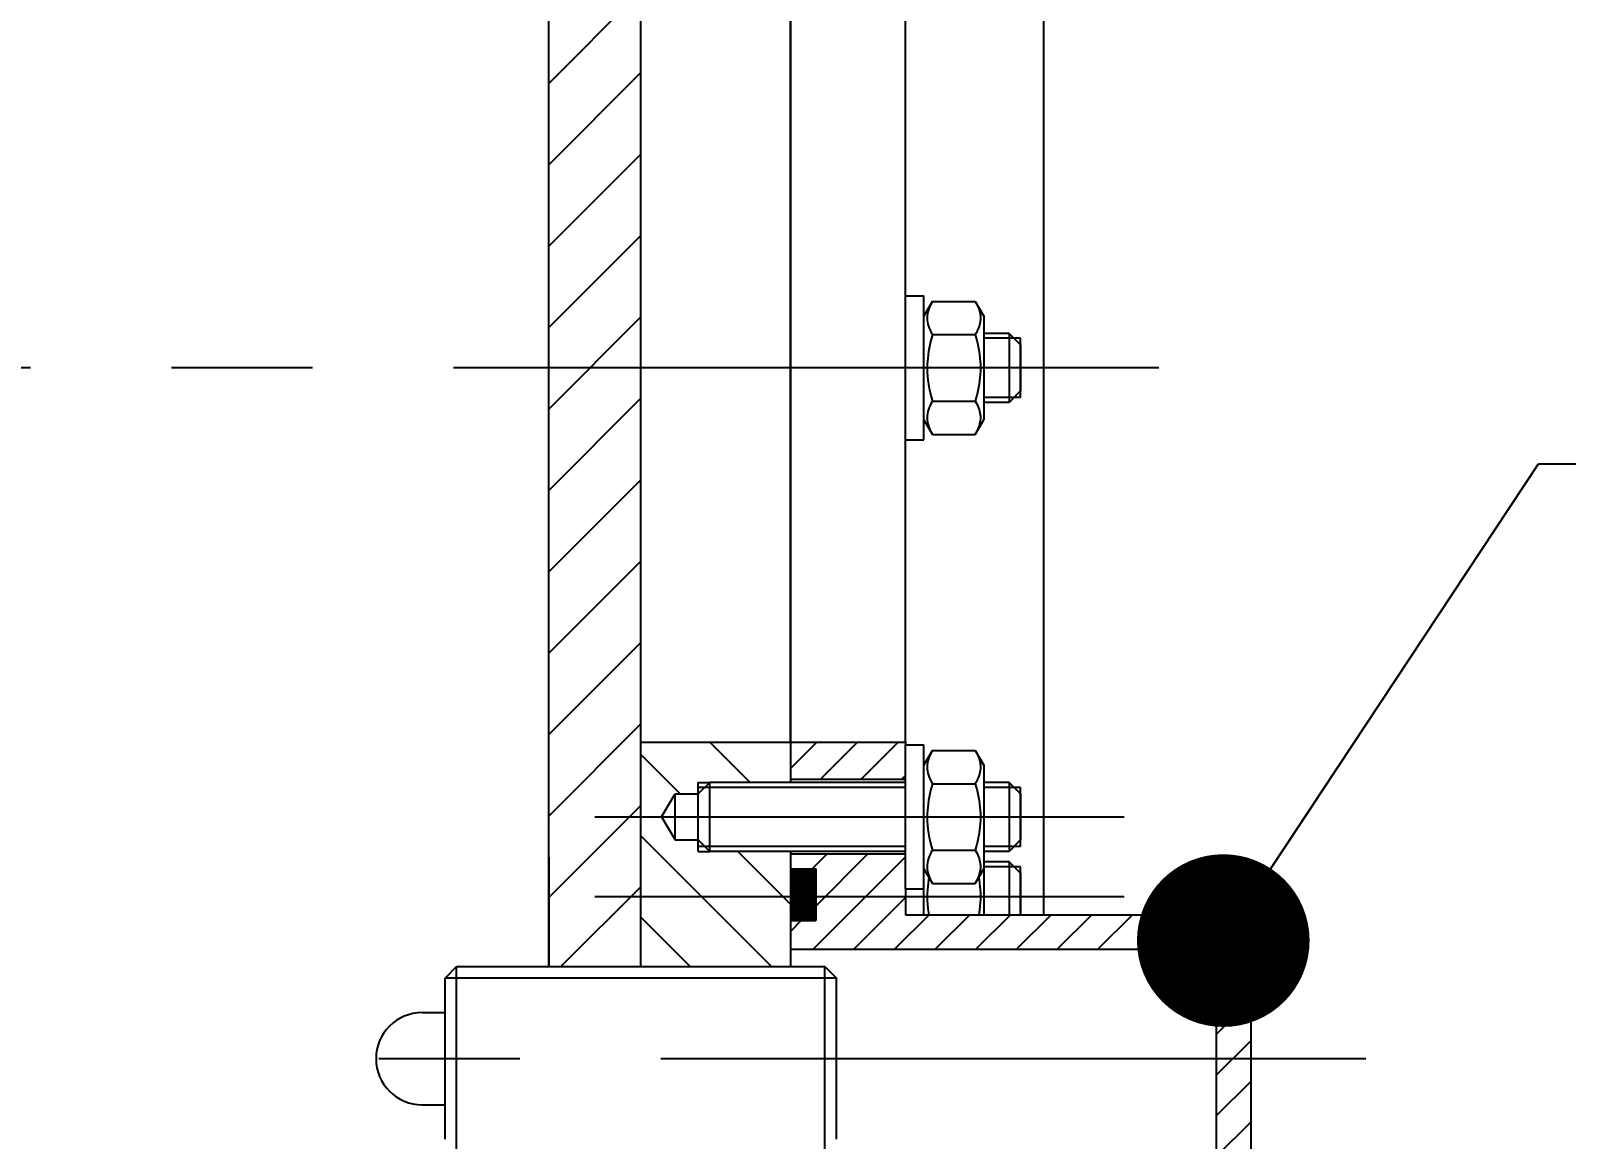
# Model space of a CAD drawing. Header units: millimetres. Extents: x 0 to 594, y 0 to 420.
# Drawn here: x 495.3 to 521.99, y 250.51 to 269.76 of the extents above; entities that cross this region are included whole.
import ezdxf

# ---------------------------------------------------------------- set-up
doc = ezdxf.new("R2010")
doc.units = ezdxf.units.MM
doc.header["$LTSCALE"] = 32.67
doc.linetypes.add('CENTER', pattern=[0.6, 0.375, -0.075, 0.075, -0.075])
doc.layers.get('0').update_dxf_attribs({"linetype": 'CONTINUOUS'})
for name, color, linetype in [('ALL_AXIS', 7, 'CONTINUOUS'), ('ALL_CHAMFER', 7, 'CONTINUOUS'), ('ALL_DIMENSIONS', 7, 'CONTINUOUS'), ('ALL_ROUND', 7, 'CONTINUOUS')]:
    doc.layers.add(name, color=color, linetype=linetype)
doc.styles.get("Standard").update_dxf_attribs({"font": 'txt', "width": 0.7})
doc.dimstyles.new('DIMSTYLE_3', dxfattribs={"dimtxt": 3.5, "dimasz": 3, "dimexe": 0.18, "dimexo": 0.0625, "dimgap": 0.09, "dimtad": 1, "dimdec": 5, "dimlfac": 5, "dimdsep": 46, "dimtxsty": 'STANDARD', "dimblk": '_FILLED', "dimblk1": '_FILLED', "dimblk2": '_FILLED', "dimcen": 0.09, "dimadec": 0, "dimazin": 0, "dimtp": 0.5, "dimtm": 0.5, "dimtfac": 1, "dimtdec": 5, "dimtofl": 0, "dimtmove": 0, "dimatfit": 3, "dimldrblk": '_FILLED', "dimfxl": 1, "dimtolj": 1, "dimarcsym": 0})
doc.dimstyles.get("Standard").update_dxf_attribs({"dimtxt": 3.5, "dimasz": 3, "dimexe": 0.18, "dimexo": 0.0625, "dimgap": 0.09, "dimtad": 1, "dimdec": 5, "dimdsep": 46, "dimtxsty": 'STANDARD', "dimblk": '_FILLED', "dimblk1": '_FILLED', "dimblk2": '_FILLED', "dimcen": 0.09, "dimadec": 0, "dimazin": 0, "dimtol": 1, "dimtp": 1e-05, "dimtm": 1e-05, "dimtfac": 1, "dimtdec": 5, "dimtofl": 0, "dimtmove": 0, "dimatfit": 3, "dimldrblk": '_FILLED', "dimfxl": 1, "dimtolj": 1, "dimarcsym": 0})

# ---------------------------------------------------------------- blocks, each defined once
blk = doc.blocks.new('_FILLED')
at = {"color": 0, "linetype": 'ByBlock'}
blk.add_solid([(0, 0), (-1, 0.1667), (-1, -0.1667)], dxfattribs=at)
blk = doc.blocks.new('*D4')
at = {"layer": 'ALL_DIMENSIONS', "color": 2, "linetype": 'Continuous'}
for p, q in [((512.903, 294.905), (543.503, 294.905)), ((541.503, 294.905), (541.503, 262.105)), ((541.503, 229.305), (541.503, 262.105)), ((496.403, 229.305), (543.503, 229.305))]:
    blk.add_line(p, q, dxfattribs=at)
at = {"layer": 'ALL_DIMENSIONS', "color": 2, "linetype": 'Continuous', "xscale": 3, "yscale": 3, "zscale": 3}
for p, rotation in [((541.503, 294.905), 90), ((541.503, 229.305), 270)]:
    blk.add_blockref('_FILLED', p, dxfattribs=dict(at, rotation=rotation))
blk = doc.blocks.new('BOM BALLOON 33_BL6', base_point=(527.265, 265.782))
at = {"color": 2, "linetype": 'Continuous'}
blk.add_line((521.503, 262.238), (533.027, 262.238), dxfattribs=at)
at = {"color": 2, "linetype": 'Continuous', "const_width": 0.25}
blk.add_lwpolyline([(528.578, 269.327), (527.003, 269.327), (526.209, 266.827), (526.84, 267.327), (527.365, 267.327), (527.784, 266.827), (527.94, 266.327), (527.99, 265.327), (527.515, 264.327), (527.146, 263.827), (526.515, 263.327), (525.99, 263.327), (525.571, 263.827), (525.415, 264.327)], dxfattribs=at)

msp = doc.modelspace()

# ---------------------------------------------------------------- linework, layer by layer
at = {"color": 7, "linetype": 'Continuous'}
for p, q in [((504.3034536, 253.5052632), (504.3034536, 274.3052632)), ((505.9034536, 253.5052632), (505.9034536, 274.3052632)), ((512.9034536, 273.4052632), (512.9034536, 254.4052632)), ((508.5034536, 271.1052632), (508.5034536, 256.7052632)), ((510.970505, 265.0599637), (511.7164021, 265.0599637)), ((511.7164021, 265.0599637), (511.8634536, 264.8052632)), ((511.8634536, 264.8052562), (511.8634536, 263.0052701)), ((510.9497083, 264.5205251), (510.970505, 264.4826134)), ((510.970505, 264.4826134), (511.7164021, 264.4826134)), ((511.7350262, 264.5163719), (511.7164021, 264.4826134)), ((512.5034536, 263.3918657), (512.5034536, 264.4186606)), ((510.970505, 263.3279129), (511.7164021, 263.3279129)), ((511.7164021, 262.7505626), (511.8634536, 263.0052632)), ((510.970505, 262.7505626), (511.7164021, 262.7505626)), ((505.9034536, 257.4052632), (510.5034536, 257.4052632)), ((510.5034536, 257.4052632), (510.5034536, 257.3552613)), ((510.970505, 257.2599637), (511.7164021, 257.2599637)), ((511.7164021, 257.2599637), (511.8634536, 257.0052632)), ((511.8634536, 257.0052562), (511.8634536, 254.4052632)), ((506.9034536, 255.5052632), (506.9034536, 256.7052632)), ((506.9034536, 256.5052632), (507.1034536, 256.7052632)), ((508.5034536, 256.7052632), (507.1034536, 256.7052632)), ((510.5034536, 256.7552632), (508.5034536, 256.7552632)), ((510.9497083, 256.7205251), (510.970505, 256.6826134)), ((510.970505, 256.6826134), (511.7164021, 256.6826134)), ((511.7350262, 256.7163719), (511.7164021, 256.6826134)), ((506.2631093, 256.1052632), (506.5034536, 256.5052632)), ((506.5034536, 256.5052632), (506.9034536, 256.5052632)), ((506.5034536, 255.7052632), (506.5034536, 256.5052632)), ((512.5034536, 255.5918657), (512.5034536, 256.6186606)), ((506.2631093, 256.1052632), (506.5034536, 255.7052632)), ((506.5034536, 255.7052632), (506.9034536, 255.7052632)), ((506.9034536, 255.7052632), (507.1034536, 255.5052632)), ((508.5034536, 255.5052632), (507.1034536, 255.5052632)), ((508.5034536, 255.5052632), (508.5034536, 253.5052632)), ((510.5034536, 255.4552632), (508.5034536, 255.4552632)), ((510.970505, 255.5279129), (511.7164021, 255.5279129)), ((508.5034536, 255.2052632), (508.9434536, 255.2052632)), ((508.9434536, 255.2052632), (508.9434536, 254.3052632)), ((511.7164021, 254.9505626), (511.8634536, 255.2052632)), ((512.5034536, 254.4052405), (512.5034536, 255.2387913)), ((510.5034536, 254.8552651), (510.5034536, 254.4052632)), ((510.970505, 254.9505626), (511.7164021, 254.9505626)), ((508.5034536, 254.3052632), (508.9434536, 254.3052632)), ((510.5034536, 254.4052632), (516.5034536, 254.4052632)), ((516.5034536, 254.4052632), (516.5034536, 249.4052632)), ((508.5034536, 253.8052632), (515.9034536, 253.8052632)), ((515.9034536, 253.8052632), (515.9034536, 250.0052632)), ((504.3034536, 253.5052632), (508.5034536, 253.5052632)), ((502.5034536, 250.5052632), (502.5034536, 253.3052632)), ((509.3034536, 250.5052632), (509.3034536, 253.3052632))]:
    msp.add_line(p, q, dxfattribs=at)
at = {"color": 2, "linetype": 'Continuous'}
for p, q in [((505.9034536, 270.4477757), (504.3034536, 268.8477757)), ((505.9034536, 269.0335621), (504.3034536, 267.4335621)), ((505.9034536, 267.6193485), (504.3034536, 266.0193485)), ((505.9034536, 266.205135), (504.3034536, 264.605135)), ((505.9034536, 264.7909214), (504.3034536, 263.1909214)), ((512.5034536, 264.4186606), (511.8634536, 264.4186606)), ((505.9034536, 263.3767078), (504.3034536, 261.7767078)), ((512.5034536, 263.3918657), (511.8634536, 263.3918657)), ((505.9034536, 261.9624943), (504.3034536, 260.3624943)), ((505.9034536, 260.5482807), (504.3034536, 258.9482807)), ((505.9034536, 259.1340672), (504.3034536, 257.5340672)), ((505.9034536, 257.7198536), (504.3034536, 256.1198536)), ((507.10284, 257.4052632), (507.80284, 256.7052632)), ((508.9631044, 257.4052632), (508.5034536, 256.9456123)), ((509.6702112, 257.4052632), (509.0202112, 256.7552632)), ((510.3773179, 257.4052632), (509.7273179, 256.7552632)), ((505.9034536, 257.190436), (506.5886264, 256.5052632)), ((506.9034536, 256.7052632), (507.1034536, 256.7052632)), ((510.5034536, 256.824292), (510.4344247, 256.7552632)), ((510.5034536, 256.6186606), (506.9034536, 256.6186606)), ((512.5034536, 256.6186606), (511.8634536, 256.6186606)), ((505.9034536, 256.30564), (504.3034536, 254.70564)), ((505.9034536, 255.7762225), (508.1744129, 253.5052632)), ((510.5034536, 255.5918657), (506.9034536, 255.5918657)), ((506.9034536, 255.5052632), (507.1034536, 255.5052632)), ((507.5886264, 255.5052632), (508.5034536, 254.590436)), ((509.1344247, 255.4552632), (508.8844247, 255.2052632)), ((510.5034536, 255.4100784), (508.8986383, 253.8052632)), ((509.8415315, 255.4552632), (508.9434536, 254.5571852)), ((512.5034536, 255.5918657), (511.8634536, 255.5918657)), ((508.50771, 255.2052632), (508.5034536, 255.2010067)), ((508.5218522, 255.2052632), (508.5034536, 255.1868646)), ((508.5359943, 255.2052632), (508.5034536, 255.1727224)), ((508.5501364, 255.2052632), (508.5034536, 255.1585803)), ((508.5642786, 255.2052632), (508.5034536, 255.1444382)), ((508.5784207, 255.2052632), (508.5034536, 255.130296)), ((508.5925628, 255.2052632), (508.5034536, 255.1161539)), ((508.606705, 255.2052632), (508.5034536, 255.1020117)), ((508.6208471, 255.2052632), (508.5034536, 255.0878696)), ((508.6349892, 255.2052632), (508.5034536, 255.0737275)), ((508.6491314, 255.2052632), (508.5034536, 255.0595853)), ((508.6632735, 255.2052632), (508.5034536, 255.0454432)), ((508.6774156, 255.2052632), (508.5034536, 255.0313011)), ((508.6915578, 255.2052632), (508.5034536, 255.0171589)), ((508.7056999, 255.2052632), (508.5034536, 255.0030168)), ((508.7198421, 255.2052632), (508.5034536, 254.9888747)), ((508.7339842, 255.2052632), (508.5034536, 254.9747325)), ((508.7481263, 255.2052632), (508.5034536, 254.9605904)), ((508.7622685, 255.2052632), (508.5034536, 254.9464483)), ((508.7764106, 255.2052632), (508.5034536, 254.9323061)), ((508.7905527, 255.2052632), (508.5034536, 254.918164)), ((508.8046949, 255.2052632), (508.5034536, 254.9040219)), ((508.818837, 255.2052632), (508.5034536, 254.8898797)), ((508.8329791, 255.2052632), (508.5034536, 254.8757376)), ((508.8471213, 255.2052632), (508.5034536, 254.8615954)), ((508.8612634, 255.2052632), (508.5034536, 254.8474533)), ((508.8754055, 255.2052632), (508.5034536, 254.8333112)), ((508.8895477, 255.2052632), (508.5034536, 254.819169)), ((508.9036898, 255.2052632), (508.5034536, 254.8050269)), ((508.917832, 255.2052632), (508.5034536, 254.7908848)), ((508.9319741, 255.2052632), (508.5034536, 254.7767426)), ((508.9434536, 255.2026005), (508.5034536, 254.7626005)), ((508.5034536, 255.1997548), (508.9434536, 254.7597548)), ((508.9434536, 255.1884584), (508.5034536, 254.7484584)), ((508.5034536, 255.1856127), (508.9434536, 254.7456127)), ((508.9434536, 255.1743162), (508.5034536, 254.7343162)), ((508.5034536, 255.1714705), (508.9434536, 254.7314705)), ((508.9434536, 255.1601741), (508.5034536, 254.7201741)), ((508.5034536, 255.1573284), (508.9434536, 254.7173284)), ((508.9434536, 255.146032), (508.5034536, 254.706032)), ((508.5034536, 255.1431863), (508.9434536, 254.7031863)), ((508.9434536, 255.1318898), (508.5034536, 254.6918898)), ((508.5034536, 255.1290441), (508.9434536, 254.6890441)), ((508.9434536, 255.1177477), (508.5034536, 254.6777477)), ((508.5034536, 255.114902), (508.9434536, 254.674902)), ((508.9434536, 255.1036055), (508.5034536, 254.6636055)), ((508.5034536, 255.1007599), (508.9434536, 254.6607599)), ((508.9434536, 255.0894634), (508.5034536, 254.6494634)), ((508.5034536, 255.0866177), (508.9434536, 254.6466177)), ((508.5120874, 255.2052632), (508.9434536, 254.773897)), ((508.5262295, 255.2052632), (508.9434536, 254.7880391)), ((508.5403716, 255.2052632), (508.9434536, 254.8021812)), ((508.5545138, 255.2052632), (508.9434536, 254.8163234)), ((508.5686559, 255.2052632), (508.9434536, 254.8304655)), ((508.582798, 255.2052632), (508.9434536, 254.8446076)), ((508.5969402, 255.2052632), (508.9434536, 254.8587498)), ((508.6110823, 255.2052632), (508.9434536, 254.8728919)), ((508.6252244, 255.2052632), (508.9434536, 254.887034)), ((508.6393666, 255.2052632), (508.9434536, 254.9011762)), ((508.6535087, 255.2052632), (508.9434536, 254.9153183)), ((508.6676509, 255.2052632), (508.9434536, 254.9294604)), ((508.681793, 255.2052632), (508.9434536, 254.9436026)), ((508.6959351, 255.2052632), (508.9434536, 254.9577447)), ((508.7100773, 255.2052632), (508.9434536, 254.9718869)), ((508.7242194, 255.2052632), (508.9434536, 254.986029)), ((508.7383615, 255.2052632), (508.9434536, 255.0001711)), ((508.7525037, 255.2052632), (508.9434536, 255.0143133)), ((508.7666458, 255.2052632), (508.9434536, 255.0284554)), ((508.7807879, 255.2052632), (508.9434536, 255.0425975)), ((508.7949301, 255.2052632), (508.9434536, 255.0567397)), ((508.8090722, 255.2052632), (508.9434536, 255.0708818)), ((508.8232143, 255.2052632), (508.9434536, 255.0850239)), ((508.8373565, 255.2052632), (508.9434536, 255.0991661)), ((508.8514986, 255.2052632), (508.9434536, 255.1133082)), ((508.8656407, 255.2052632), (508.9434536, 255.1274503)), ((508.8797829, 255.2052632), (508.9434536, 255.1415925)), ((508.893925, 255.2052632), (508.9434536, 255.1557346)), ((508.9080672, 255.2052632), (508.9434536, 255.1698768)), ((508.9222093, 255.2052632), (508.9434536, 255.1840189)), ((508.9363514, 255.2052632), (508.9434536, 255.198161)), ((512.5034536, 255.2387913), (511.8634536, 255.2387913)), ((505.9034536, 254.8914265), (504.5172902, 253.5052632)), ((508.9434536, 255.0753213), (508.5034536, 254.6353213)), ((508.5034536, 255.0724756), (508.9434536, 254.6324756)), ((508.9434536, 255.0611791), (508.5034536, 254.6211791)), ((508.5034536, 255.0583335), (508.9434536, 254.6183335)), ((508.9434536, 255.047037), (508.5034536, 254.607037)), ((508.5034536, 255.0441913), (508.9434536, 254.6041913)), ((508.9434536, 255.0328949), (508.5034536, 254.5928949)), ((508.5034536, 255.0300492), (508.9434536, 254.5900492)), ((508.9434536, 255.0187527), (508.5034536, 254.5787527)), ((508.5034536, 255.0159071), (508.9434536, 254.5759071)), ((508.9434536, 255.0046106), (508.5034536, 254.5646106)), ((508.5034536, 255.0017649), (508.9434536, 254.5617649)), ((508.9434536, 254.9904685), (508.5034536, 254.5504685)), ((508.5034536, 254.9876228), (508.9434536, 254.5476228)), ((508.9434536, 254.9763263), (508.5034536, 254.5363263)), ((508.5034536, 254.9734806), (508.9434536, 254.5334806)), ((508.9434536, 254.9621842), (508.5034536, 254.5221842)), ((508.5034536, 254.9593385), (508.9434536, 254.5193385)), ((508.9434536, 254.9480421), (508.5034536, 254.5080421)), ((508.5034536, 254.9451964), (508.9434536, 254.5051964)), ((508.9434536, 254.9338999), (508.5034536, 254.4938999)), ((508.5034536, 254.9310542), (508.9434536, 254.4910542)), ((508.9434536, 254.9197578), (508.5034536, 254.4797578)), ((508.5034536, 254.9169121), (508.9434536, 254.4769121)), ((508.9434536, 254.9056156), (508.5034536, 254.4656156)), ((508.5034536, 254.90277), (508.9434536, 254.46277)), ((508.9434536, 254.8914735), (508.5034536, 254.4514735)), ((508.5034536, 254.8886278), (508.9434536, 254.4486278)), ((508.9434536, 254.8773314), (508.5034536, 254.4373314)), ((508.5034536, 254.8744857), (508.9434536, 254.4344857)), ((508.9434536, 254.8631892), (508.5034536, 254.4231892)), ((508.5034536, 254.8603436), (508.9434536, 254.4203436)), ((508.9434536, 254.8490471), (508.5034536, 254.4090471)), ((508.5034536, 254.8462014), (508.9434536, 254.4062014)), ((508.9434536, 254.834905), (508.5034536, 254.394905)), ((508.5034536, 254.8320593), (508.9434536, 254.3920593)), ((508.9434536, 254.8207628), (508.5034536, 254.3807628)), ((508.5034536, 254.8179172), (508.9434536, 254.3779172)), ((508.9434536, 254.8066207), (508.5034536, 254.3666207)), ((508.5034536, 254.803775), (508.9434536, 254.363775)), ((508.9434536, 254.7924786), (508.5034536, 254.3524786)), ((508.5034536, 254.7896329), (508.9434536, 254.3496329)), ((508.9434536, 254.7783364), (508.5034536, 254.3383364)), ((508.5034536, 254.7754907), (508.9434536, 254.3354907)), ((508.9434536, 254.7641943), (508.5034536, 254.3241943)), ((508.5034536, 254.7613486), (508.9434536, 254.3213486)), ((508.9434536, 254.7500522), (508.5034536, 254.3100522)), ((508.5034536, 254.7472065), (508.9434536, 254.3072065)), ((508.5034536, 254.7330643), (508.9312547, 254.3052632)), ((508.5034536, 254.7189222), (508.9171126, 254.3052632)), ((508.5034536, 254.7047801), (508.9029705, 254.3052632)), ((508.5034536, 254.6906379), (508.8888283, 254.3052632)), ((508.5034536, 254.6764958), (508.8746862, 254.3052632)), ((508.5034536, 254.6623537), (508.8605441, 254.3052632)), ((508.5034536, 254.6482115), (508.8464019, 254.3052632)), ((508.5034536, 254.6340694), (508.8322598, 254.3052632)), ((508.5034536, 254.6199273), (508.8181177, 254.3052632)), ((508.5034536, 254.6057851), (508.8039755, 254.3052632)), ((508.5034536, 254.591643), (508.7898334, 254.3052632)), ((508.5034536, 254.5775009), (508.7756913, 254.3052632)), ((508.5034536, 254.5633587), (508.7615491, 254.3052632)), ((508.5034536, 254.5492166), (508.747407, 254.3052632)), ((508.9434536, 254.73591), (508.5128067, 254.3052632)), ((508.9434536, 254.7217679), (508.5269488, 254.3052632)), ((508.9434536, 254.7076257), (508.541091, 254.3052632)), ((508.9434536, 254.6934836), (508.5552331, 254.3052632)), ((508.9434536, 254.6793415), (508.5693752, 254.3052632)), ((508.9434536, 254.6651993), (508.5835174, 254.3052632)), ((508.9434536, 254.6510572), (508.5976595, 254.3052632)), ((508.9434536, 254.6369151), (508.6118017, 254.3052632)), ((508.9434536, 254.6227729), (508.6259438, 254.3052632)), ((508.9434536, 254.6086308), (508.6400859, 254.3052632)), ((508.9434536, 254.5944887), (508.6542281, 254.3052632)), ((508.9434536, 254.5803465), (508.6683702, 254.3052632)), ((508.9434536, 254.5662044), (508.6825123, 254.3052632)), ((508.9434536, 254.5520623), (508.6966545, 254.3052632)), ((510.5034536, 254.7029717), (509.6057451, 253.8052632)), ((505.9034536, 254.3620089), (506.7601993, 253.5052632)), ((508.5034536, 254.5350744), (508.7332648, 254.3052632)), ((508.5034536, 254.5209323), (508.7191227, 254.3052632)), ((508.5034536, 254.5067902), (508.7049806, 254.3052632)), ((508.5034536, 254.492648), (508.6908384, 254.3052632)), ((508.5034536, 254.4785059), (508.6766963, 254.3052632)), ((508.5034536, 254.4643638), (508.6625542, 254.3052632)), ((508.5034536, 254.4502216), (508.648412, 254.3052632)), ((508.5034536, 254.4360795), (508.6342699, 254.3052632)), ((508.5034536, 254.4219374), (508.6201278, 254.3052632)), ((508.5034536, 254.4077952), (508.6059856, 254.3052632)), ((508.5034536, 254.3936531), (508.5918435, 254.3052632)), ((508.5034536, 254.379511), (508.5777014, 254.3052632)), ((508.5034536, 254.3653688), (508.5635592, 254.3052632)), ((508.5034536, 254.3512267), (508.5494171, 254.3052632)), ((508.5034536, 254.3370845), (508.535275, 254.3052632)), ((508.5034536, 254.3229424), (508.5211328, 254.3052632)), ((508.5034536, 254.3088003), (508.5069907, 254.3052632)), ((508.6915315, 254.3052632), (508.5034536, 254.1171852)), ((508.9434536, 254.5379201), (508.7107966, 254.3052632)), ((508.9434536, 254.523778), (508.7249387, 254.3052632)), ((508.9434536, 254.5096358), (508.7390809, 254.3052632)), ((508.9434536, 254.4954937), (508.753223, 254.3052632)), ((508.9434536, 254.4813516), (508.7673651, 254.3052632)), ((508.9434536, 254.4672094), (508.7815073, 254.3052632)), ((508.9434536, 254.4530673), (508.7956494, 254.3052632)), ((508.9434536, 254.4389252), (508.8097916, 254.3052632)), ((508.9434536, 254.424783), (508.8239337, 254.3052632)), ((508.9434536, 254.4106409), (508.8380758, 254.3052632)), ((508.9434536, 254.3964988), (508.852218, 254.3052632)), ((508.9434536, 254.3823566), (508.8663601, 254.3052632)), ((508.9434536, 254.3682145), (508.8805022, 254.3052632)), ((508.9434536, 254.3540724), (508.8946444, 254.3052632)), ((508.9434536, 254.3399302), (508.9087865, 254.3052632)), ((508.9434536, 254.3257881), (508.9229286, 254.3052632)), ((508.9434536, 254.3116459), (508.9370708, 254.3052632)), ((510.9128518, 254.4052632), (510.3128518, 253.8052632)), ((511.6199586, 254.4052632), (511.0199586, 253.8052632)), ((512.3270654, 254.4052632), (511.7270654, 253.8052632)), ((513.0341722, 254.4052632), (512.4341722, 253.8052632)), ((513.741279, 254.4052632), (513.141279, 253.8052632)), ((514.4483858, 254.4052632), (513.8483858, 253.8052632)), ((515.1554925, 254.4052632), (514.5554925, 253.8052632)), ((515.8625993, 254.4052632), (515.2625993, 253.8052632)), ((516.5034536, 254.3390106), (515.9034536, 253.7390106)), ((516.5034536, 253.6319038), (515.9034536, 253.0319038)), ((509.3034536, 253.3052632), (502.5034536, 253.3052632)), ((516.5034536, 252.9247971), (515.9034536, 252.3247971)), ((516.5034536, 252.2176903), (515.9034536, 251.6176903)), ((516.5034536, 251.5105835), (515.9034536, 250.9105835)), ((516.5034536, 250.8034767), (515.9034536, 250.2034767))]:
    msp.add_line(p, q, dxfattribs=at)
at = {"color": 7, "linetype": 'Continuous'}
for points in [[(510.970505, 265.0599637), (510.9496958, 265.0220279), (510.9316595, 264.9848759), (510.9164154, 264.9486397), (510.9039055, 264.9129235), (510.8940436, 264.8773852), (510.8869329, 264.8419956), (510.8826399, 264.8066038), (510.8811886, 264.7712333), (510.8826488, 264.7358641), (510.88695, 264.7004762), (510.8940677, 264.6650922), (510.9039337, 264.629564), (510.9164422, 264.5938671), (510.9316808, 264.5576541), (510.9497083, 264.5205251)], [(511.7164021, 265.0599637), (511.7350321, 265.0261941), (511.7514632, 264.9930862), (511.7656751, 264.9607406), (511.7777288, 264.9288557), (511.7877021, 264.897179), (511.795524, 264.8656635), (511.8011639, 264.8341769), (511.8045787, 264.8027228), (511.8057087, 264.7712566), (511.8045741, 264.7397908), (511.8011547, 264.7083374), (511.7955111, 264.676853), (511.7876864, 264.6453424), (511.7777121, 264.6136734), (511.7656605, 264.5818004), (511.7514526, 264.5494681), (511.7350262, 264.5163719)], [(510.970505, 264.4826134), (510.9537796, 264.4222984), (510.9387882, 264.3629573), (510.9255421, 264.3047309), (510.9140073, 264.2471966), (510.9041361, 264.1900145), (510.895981, 264.1330762), (510.8895617, 264.0761633), (510.8849282, 264.0192652), (510.8821443, 263.962288), (510.8811886, 263.9052632)], [(511.7164021, 264.4826134), (511.7332891, 264.4216664), (511.7483798, 264.3618708), (511.7616542, 264.3033832), (511.7731726, 264.2457336), (511.7830038, 264.1885395), (511.7911028, 264.131695), (511.7974611, 264.0749757), (511.8020382, 264.0183549), (511.8047932, 263.9617244), (511.8057185, 263.9051038), (511.8047825, 263.8484794), (511.8020168, 263.7918421), (511.7974283, 263.7352129), (511.7910591, 263.6784887), (511.7829505, 263.6216487), (511.773112, 263.564467), (511.7615856, 263.5068265), (511.7483138, 263.4483803), (511.7332471, 263.3886942), (511.7164021, 263.3279129)], [(510.8811886, 263.9052632), (510.8827055, 263.8337564), (510.8870555, 263.7623405), (510.8942838, 263.6910949), (510.9042549, 263.6197809), (510.9168316, 263.5484103), (510.9320635, 263.47631), (510.9499552, 263.4027272), (510.970505, 263.3279129)], [(510.970505, 263.3279129), (510.9496958, 263.2899771), (510.9316595, 263.2528251), (510.9164154, 263.2165889), (510.9039055, 263.1808727), (510.8940436, 263.1453344), (510.8869329, 263.1099448), (510.8826399, 263.074553), (510.8811886, 263.0391825), (510.8826488, 263.0038133), (510.88695, 262.9684254), (510.8940677, 262.9330414), (510.9039337, 262.8975132), (510.9164422, 262.8618163), (510.9316808, 262.8256033), (510.9497083, 262.7884743), (510.970505, 262.7505626)], [(511.7164021, 263.3279129), (511.7332425, 263.2975321), (511.7483081, 263.2676909), (511.7615839, 263.2384593), (511.7731153, 263.2096268), (511.7829564, 263.1810263), (511.7910662, 263.1525969), (511.7974355, 263.1242253), (511.8020229, 263.0959014), (511.8047862, 263.067574), (511.8057185, 263.0392535), (511.8047884, 263.0109353), (511.802028, 262.9826136), (511.7974451, 262.9542989), (511.7910814, 262.9259381), (511.7829783, 262.8975188), (511.7731453, 262.8689292), (511.7616285, 262.8401174), (511.748359, 262.8108907), (511.7332769, 262.7810128), (511.7164021, 262.7505626)], [(510.970505, 257.2599637), (510.9496958, 257.2220279), (510.9316595, 257.1848759), (510.9164154, 257.1486397), (510.9039055, 257.1129235), (510.8940436, 257.0773852), (510.8869329, 257.0419956), (510.8826399, 257.0066038), (510.8811886, 256.9712333), (510.8826488, 256.9358641), (510.88695, 256.9004762), (510.8940677, 256.8650922), (510.9039337, 256.829564), (510.9164422, 256.7938671), (510.9316808, 256.7576541), (510.9497083, 256.7205251)], [(511.7164021, 257.2599637), (511.7350321, 257.2261941), (511.7514632, 257.1930862), (511.7656751, 257.1607406), (511.7777288, 257.1288557), (511.7877021, 257.097179), (511.795524, 257.0656635), (511.8011639, 257.0341769), (511.8045787, 257.0027228), (511.8057087, 256.9712566), (511.8045741, 256.9397908), (511.8011547, 256.9083374), (511.7955111, 256.876853), (511.7876864, 256.8453424), (511.7777121, 256.8136734), (511.7656605, 256.7818004), (511.7514526, 256.7494681), (511.7350262, 256.7163719)], [(510.970505, 256.6826134), (510.9537796, 256.6222984), (510.9387882, 256.5629573), (510.9255421, 256.5047309), (510.9140073, 256.4471966), (510.9041361, 256.3900145), (510.895981, 256.3330762), (510.8895617, 256.2761633), (510.8849282, 256.2192652), (510.8821443, 256.162288), (510.8811886, 256.1052632)], [(511.7164021, 256.6826134), (511.7332891, 256.6216664), (511.7483798, 256.5618708), (511.7616542, 256.5033832), (511.7731726, 256.4457336), (511.7830038, 256.3885395), (511.7911028, 256.331695), (511.7974611, 256.2749757), (511.8020382, 256.2183549), (511.8047932, 256.1617244), (511.8057185, 256.1051038), (511.8047825, 256.0484794), (511.8020168, 255.9918421), (511.7974283, 255.9352129), (511.7910591, 255.8784887), (511.7829505, 255.8216487), (511.773112, 255.764467), (511.7615856, 255.7068265), (511.7483138, 255.6483803), (511.7332471, 255.5886942), (511.7164021, 255.5279129)], [(510.8811886, 256.1052632), (510.8827055, 256.0337564), (510.8870555, 255.9623405), (510.8942838, 255.8910949), (510.9042549, 255.8197809), (510.9168316, 255.7484103), (510.9320635, 255.67631), (510.9499552, 255.6027272), (510.970505, 255.5279129)], [(510.970505, 255.5279129), (510.9496958, 255.4899771), (510.9316595, 255.4528251), (510.9164154, 255.4165889), (510.9039055, 255.3808727), (510.8940436, 255.3453344), (510.8869329, 255.3099448), (510.8826399, 255.274553), (510.8811886, 255.2391825), (510.8826488, 255.2038133), (510.88695, 255.1684254), (510.8940677, 255.1330414), (510.9039337, 255.0975132), (510.9164422, 255.0618163), (510.9316808, 255.0256033), (510.9497083, 254.9884743), (510.970505, 254.9505626)], [(511.7164021, 255.5279129), (511.7332425, 255.4975321), (511.7483081, 255.4676909), (511.7615839, 255.4384593), (511.7731153, 255.4096268), (511.7829564, 255.3810263), (511.7910662, 255.3525969), (511.7974355, 255.3242253), (511.8020229, 255.2959014), (511.8047862, 255.267574), (511.8057185, 255.2392535), (511.8047884, 255.2109353), (511.802028, 255.1826136), (511.7974451, 255.1542989), (511.7910814, 255.1259381), (511.7829783, 255.0975188), (511.7731453, 255.0689292), (511.7616285, 255.0401174), (511.748359, 255.0108907), (511.7332769, 254.9810128), (511.7164021, 254.9505626)], [(510.9114946, 255.0527716), (510.9041361, 255.0101453), (510.895981, 254.9532069), (510.8895617, 254.896294), (510.8849282, 254.8393959), (510.8821443, 254.7824188), (510.8811886, 254.7253939)], [(511.7754207, 255.0527858), (511.7830038, 255.0086702), (511.7911028, 254.9518257), (511.7974611, 254.8951064), (511.8020382, 254.8384856), (511.8047932, 254.7818551), (511.8057185, 254.7252345), (511.8047825, 254.6686101), (511.8020168, 254.6119728), (511.7974283, 254.5553436), (511.7910591, 254.4986194), (511.7829505, 254.4417794), (511.7766676, 254.4052632)], [(510.8811886, 254.7253939), (510.8827055, 254.6538872), (510.8870555, 254.5824712), (510.8942838, 254.5112256), (510.9042549, 254.4399116), (510.9103605, 254.4052632)]]:
    msp.add_lwpolyline(points, dxfattribs=at)
at = {"layer": 'ALL_AXIS', "color": 7, "linetype": 'Continuous'}
for p, q in [((505.9034536, 257.4052632), (505.9034536, 270.4052632)), ((508.5034536, 257.4052632), (508.5034536, 270.4052632)), ((510.5034536, 257.4052632), (510.5034536, 270.4052632)), ((510.5034536, 265.1552632), (510.8234536, 265.1552632)), ((510.8234536, 262.6552651), (510.8234536, 265.1552613)), ((510.8234536, 264.8052632), (510.970505, 265.0599637)), ((512.3034536, 264.5052632), (511.8634536, 264.5052632)), ((512.3034536, 263.3052632), (511.8634536, 263.3052632)), ((510.8234536, 263.0052632), (510.970505, 262.7505626)), ((510.5034536, 262.6552632), (510.8234536, 262.6552632)), ((510.5034536, 257.3552632), (510.8234536, 257.3552632)), ((510.5034536, 254.8552651), (510.5034536, 257.3552613)), ((510.8234536, 254.4052632), (510.8234536, 257.3552613)), ((510.8234536, 257.0052632), (510.970505, 257.2599637)), ((510.5034536, 256.7052632), (507.1034536, 256.7052632)), ((512.3034536, 256.7052632), (511.8634536, 256.7052632)), ((510.5034536, 255.5052632), (507.1034536, 255.5052632)), ((512.3034536, 255.5052632), (511.8634536, 255.5052632)), ((510.8234536, 255.2052632), (510.970505, 254.9505626)), ((512.3034536, 255.3253939), (511.8634536, 255.3253939)), ((510.5034536, 254.8552632), (510.8234536, 254.8552632)), ((502.7034536, 253.5052632), (509.1034536, 253.5052632)), ((502.1034536, 252.7052632), (502.5034536, 252.7052632)), ((502.1034536, 251.1052632), (502.5034536, 251.1052632))]:
    msp.add_line(p, q, dxfattribs=at)
at = {"layer": 'ALL_AXIS', "color": 7, "linetype": 'CENTER'}
for p, q in [((514.9034536, 263.9052632), (472.9034536, 263.9052632)), ((505.1034536, 256.1052632), (514.3034536, 256.1052632)), ((505.1034536, 254.7253939), (514.3034536, 254.7253939)), ((518.5034536, 251.9052632), (500.3847008, 251.9052632))]:
    msp.add_line(p, q, dxfattribs=at)
at = {"layer": 'ALL_AXIS', "color": 7, "linetype": 'Continuous'}
msp.add_arc((502.1034536, 251.9052632), 0.8, 90, 270, dxfattribs=at)
at = {"layer": 'ALL_CHAMFER', "color": 7, "linetype": 'Continuous'}
for p, q in [((512.3034536, 264.5052632), (511.8634536, 264.5052632)), ((512.5034536, 264.3052632), (512.3034536, 264.5052632)), ((512.3034536, 264.5052632), (512.3034536, 263.3052632)), ((512.5034536, 264.3052632), (512.5034536, 263.5052632)), ((512.5034536, 263.5052632), (512.3034536, 263.3052632)), ((512.3034536, 263.3052632), (511.8634536, 263.3052632)), ((506.9034536, 256.5052632), (507.1034536, 256.7052632)), ((510.5034536, 256.7052632), (507.1034536, 256.7052632)), ((507.1034536, 255.5052632), (507.1034536, 256.7052632)), ((512.3034536, 256.7052632), (511.8634536, 256.7052632)), ((512.5034536, 256.5052632), (512.3034536, 256.7052632)), ((512.3034536, 256.7052632), (512.3034536, 255.5052632)), ((506.9034536, 255.7052632), (506.9034536, 256.5052632)), ((512.5034536, 256.5052632), (512.5034536, 255.7052632)), ((506.9034536, 255.7052632), (507.1034536, 255.5052632)), ((512.5034536, 255.7052632), (512.3034536, 255.5052632)), ((510.5034536, 255.5052632), (507.1034536, 255.5052632)), ((512.3034536, 255.5052632), (511.8634536, 255.5052632)), ((512.3034536, 255.3253939), (511.8634536, 255.3253939)), ((512.5034536, 255.1253939), (512.3034536, 255.3253939)), ((512.3034536, 255.3253939), (512.3034536, 254.4052632)), ((512.5034536, 255.1253939), (512.5034536, 254.4052632)), ((502.5034536, 253.3052632), (502.7034536, 253.5052632)), ((502.7034536, 250.3052632), (502.7034536, 253.5052632)), ((509.1034536, 253.5052632), (509.3034536, 253.3052632)), ((509.1034536, 250.3052632), (509.1034536, 253.5052632)), ((502.5034536, 250.5053013), (502.5034536, 253.305225)), ((509.3034536, 250.5053013), (509.3034536, 253.305225))]:
    msp.add_line(p, q, dxfattribs=at)
at = {"layer": 'ALL_ROUND', "color": 7, "linetype": 'Continuous'}
msp.add_line((504.3034536, 255.4052632), (504.3034536, 253.5052632), dxfattribs=at)

# ---------------------------------------------------------------- block references
at = {"color": 2, "linetype": 'Continuous'}
msp.add_blockref('BOM BALLOON 33_BL6', (527.2654733, 265.7823689), dxfattribs=at)

# ---------------------------------------------------------------- dimensions: what is measured, and where the dimension line sits
at = {"layer": 'ALL_DIMENSIONS', "color": 2, "linetype": 'Continuous'}
dim = msp.add_linear_dim(base=(541.5034536, 229.3052632), p1=(512.9034536, 294.9052632), p2=(496.4034536, 229.3052632), angle=270, dimstyle='DIMSTYLE_3', dxfattribs=at)
dim.commit()
dim.dimension.update_dxf_attribs({"geometry": '*D4', "text_midpoint": (540.6284536, 258.4302632), "dimtype": 160})

# ---------------------------------------------------------------- leaders
at = {"color": 2, "linetype": 'Continuous'}
msp.add_leader([(516.0253991, 253.956697), (521.5034536, 262.2375376)], dimstyle='STANDARD', override={"dimtad": 0, "dimldrblk": 'DOT'}, dxfattribs=at)

doc.saveas('drawing.dxf')
